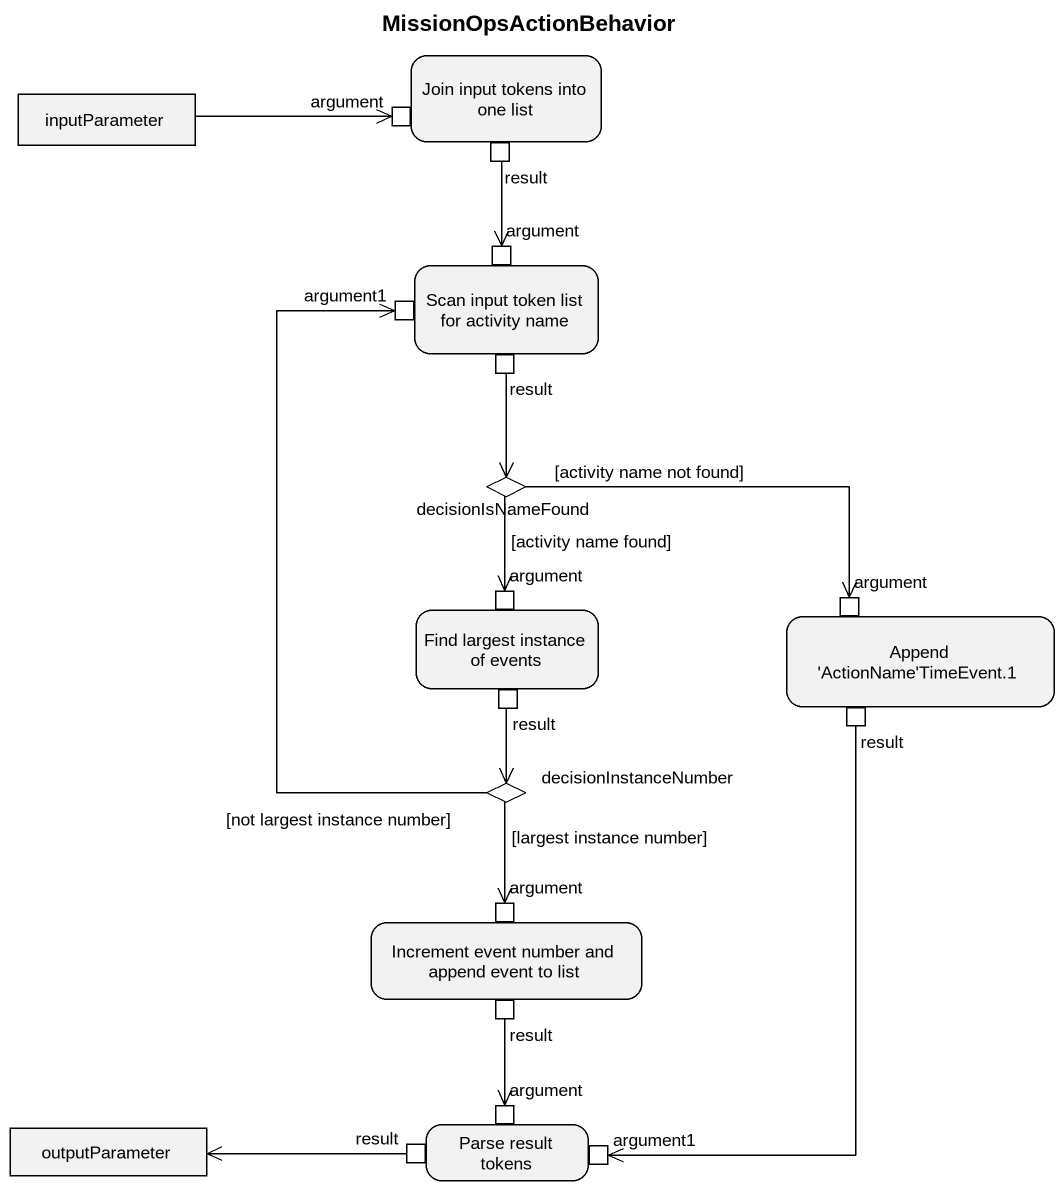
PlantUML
@startuml
title MissionOpsActionBehavior
hide empty description
state "Join input tokens into one list" as Join_input_tokens_into_one {
  state argument <<inputPin>>
  state result <<outputPin>>
}
state inputParameter <<object>>
state "Scan input token list for activity name" as Scan_input_token_list_for {
  state "argument" as argument_2 <<inputPin>>
  state argument1 <<inputPin>>
  state "result" as result_2 <<outputPin>>
}
state decisionIsNameFound <<choice>>
state "Find largest instance of events" as Find_largest_instance_of {
  state "argument" as argument_3 <<inputPin>>
  state "result" as result_3 <<outputPin>>
}
state "Append 'ActionName'TimeEvent.1" as Append_ActionName_TimeEvent {
  state "argument" as argument_4 <<inputPin>>
  state "result" as result_4 <<outputPin>>
}
state decisionInstanceNumber <<choice>>
state "Increment event number and append event to list" as Increment_event_number_and {
  state "argument" as argument_5 <<inputPin>>
  state "result" as result_5 <<outputPin>>
}
state outputParameter <<object>>
state "Parse result tokens" as Parse_result_tokens {
  state "result" as result_6 <<outputPin>>
  state "argument" as argument_6 <<inputPin>>
  state "argument1" as argument1_2 <<inputPin>>
}
inputParameter -right-> argument
result --> argument_2
result_2 --> decisionIsNameFound
decisionIsNameFound --> argument_3 : [activity name found]
decisionIsNameFound -right-> argument_4 : [activity name not found]
result_3 --> decisionInstanceNumber
result_4 --> argument1_2
decisionInstanceNumber -up-> argument1 : [not largest instance number]
decisionInstanceNumber --> argument_5 : [largest instance number]
result_5 --> argument_6
result_6 -left-> outputParameter
@enduml
